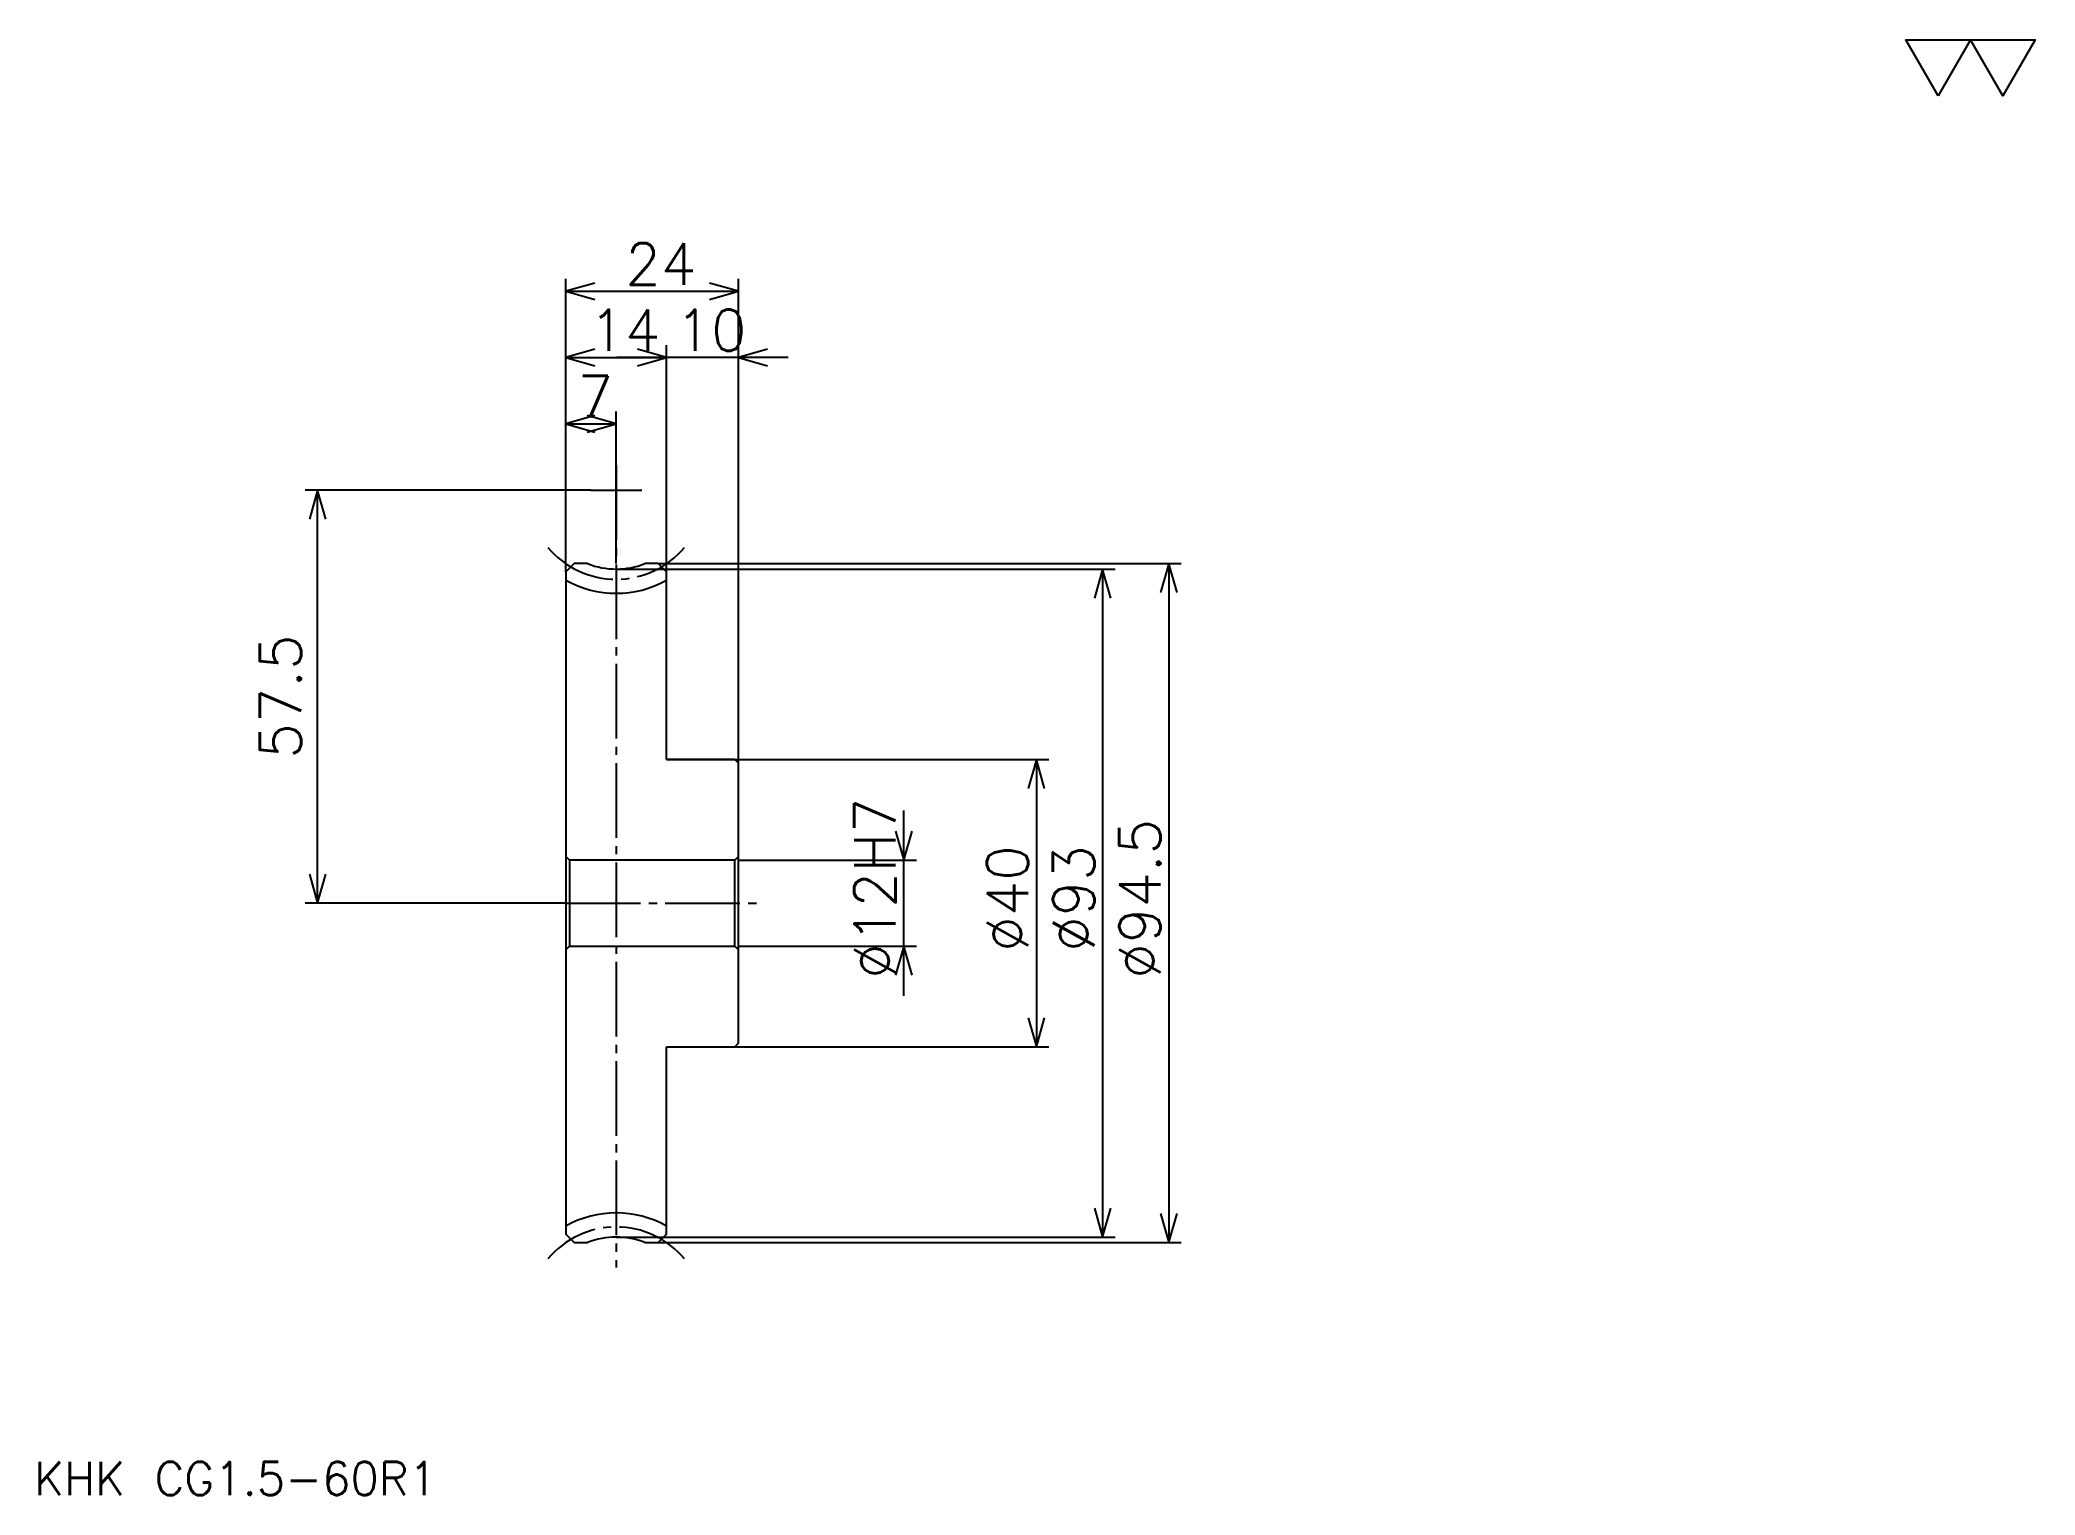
# Model space of a CAD drawing. Extents: x 12 to 290, y 13 to 215.
import ezdxf

# ---------------------------------------------------------------- set-up
doc = ezdxf.new("R2010")
doc.units = 0
doc.linetypes.add('DASHDOT', pattern=[13.829268, 10.371951, -1.152439, 1.152439, -1.152439])
doc.layers.get('0').update_dxf_attribs({"linetype": 'CONTINUOUS'})
doc.layers.add('DASHDOT', color=6, linetype='DASHDOT')
doc.styles.add('KANJI', font='TXT', dxfattribs={"bigfont": 'BIGFONT'})

msp = doc.modelspace()

# ---------------------------------------------------------------- linework, layer by layer
at = {"color": 5}
for p, q in [((85.548775, 142.326233), (85.548775, 181.963425)), ((109.548775, 142.326233), (109.548775, 181.963425)), ((85.548775, 180.234772), (109.548775, 180.234772)), ((99.548775, 142.326233), (99.548775, 172.743912)), ((85.548775, 171.015259), (99.548775, 171.015259)), ((116.463409, 171.015259), (92.63414, 171.015259)), ((85.548775, 161.795746), (92.548775, 161.795746)), ((92.548775, 142.326233), (92.548775, 163.524399)), ((89.006088, 152.576233), (49.246944, 152.576233)), ((50.975605, 95.076225), (50.975605, 152.576233)), ((85.548775, 141.173782), (85.548775, 142.326233)), ((98.396332, 142.326233), (109.548775, 142.326233)), ((99.548775, 141.173782), (99.548775, 142.326233)), ((109.548775, 142.326233), (171.204269, 142.326233)), ((109.548775, 114.576225), (109.548775, 142.326233)), ((169.475616, 142.326233), (169.475616, 47.826225)), ((92.548775, 141.576233), (109.548775, 141.576233)), ((109.548775, 141.576233), (161.984756, 141.576233)), ((160.256104, 141.576233), (160.256104, 48.576225)), ((99.548775, 115.076225), (109.548775, 115.076225)), ((109.548775, 115.076225), (152.765244, 115.076225)), ((151.036591, 115.076225), (151.036591, 75.076225)), ((132.597565, 82.161591), (132.597565, 107.99086)), ((109.548775, 101.076225), (134.326218, 101.076225)), ((85.548775, 95.076225), (49.246948, 95.076225)), ((109.548775, 89.076225), (134.326218, 89.076225)), ((99.548775, 75.076225), (109.548775, 75.076225)), ((109.548775, 75.076225), (152.765244, 75.076225)), ((92.548775, 48.576225), (109.548775, 48.576225)), ((98.396332, 47.826225), (109.548775, 47.826225)), ((109.548775, 48.576225), (161.984756, 48.576225)), ((109.548775, 47.826225), (171.204269, 47.826225))]:
    msp.add_line(p, q, dxfattribs=at)
at = {"color": 4}
for p, q in [((109.548775, 101.576225), (109.048775, 101.076225)), ((85.548775, 88.576225), (86.048775, 89.076225)), ((109.548775, 88.576225), (109.048775, 89.076225))]:
    msp.add_line(p, q, dxfattribs=at)
at = {"color": 7}
msp.add_lwpolyline([(276.585358, 207.439026), (272.090851, 215.229507), (290.068909, 215.229507), (285.574371, 207.439026), (281.079865, 215.229507), (276.585358, 207.439026)], dxfattribs=at)
at = {"color": 5}
for points in [[(89.582314, 181.387207), (85.548775, 180.234772), (89.582314, 179.082336)], [(105.515236, 179.082336), (109.548775, 180.234772), (105.515236, 181.387207)], [(89.582314, 172.167694), (85.548775, 171.015259), (89.582314, 169.862823)], [(95.515236, 169.862823), (99.548775, 171.015259), (95.515236, 172.167694)], [(95.515236, 169.862823), (99.548775, 171.015259), (95.515236, 172.167694)], [(113.582314, 172.167694), (109.548775, 171.015259), (113.582314, 169.862823)], [(89.582314, 162.948181), (85.548775, 161.795746), (89.582314, 160.643311)], [(88.515236, 160.643311), (92.548775, 161.795746), (88.515236, 162.948181)], [(52.128044, 148.542694), (50.975605, 152.576233), (49.823166, 148.542694)], [(170.628052, 138.292694), (169.475616, 142.326233), (168.323181, 138.292694)], [(161.408539, 137.542694), (160.256104, 141.576233), (159.103668, 137.542694)], [(152.189026, 111.042686), (151.036591, 115.076225), (149.884155, 111.042686)], [(131.445114, 105.109764), (132.597565, 101.076225), (133.75, 105.109764)], [(49.823166, 99.109764), (50.975605, 95.076225), (52.128044, 99.109764)], [(133.75, 85.042686), (132.597565, 89.076225), (131.445114, 85.042686)], [(149.884155, 79.109764), (151.036591, 75.076225), (152.189026, 79.109764)], [(159.103668, 52.60976), (160.256104, 48.576225), (161.408539, 52.60976)], [(168.323181, 51.85976), (169.475616, 47.826225), (170.628052, 51.85976)]]:
    msp.add_lwpolyline(points, dxfattribs=at)
at = {"color": 4}
for points in [[(88.556595, 142.326233), (86.70121, 142.326233), (85.548775, 141.173782), (85.548775, 88.576225)], [(99.548775, 115.076225), (99.548775, 141.173782), (98.396332, 142.326233), (96.540955, 142.326233)], [(99.548775, 75.076225), (109.048775, 75.076225), (109.548775, 75.576225), (109.548775, 114.576225), (109.048775, 115.076225), (99.548775, 115.076225)], [(85.548775, 101.576225), (86.048775, 101.076225), (86.048775, 89.076225), (109.048775, 89.076225), (109.048775, 101.076225), (86.048775, 101.076225)], [(85.548775, 88.576225), (85.548775, 48.978664), (86.70121, 47.826225), (88.556595, 47.826225)], [(96.540955, 47.826225), (98.396332, 47.826225), (99.548775, 48.978664), (99.548775, 75.076225)]]:
    msp.add_lwpolyline(points, dxfattribs=at)
for centre, radius, start, end in [((92.548775, 152.576233), 11, 248.72003407, 291.27996593), ((92.548775, 152.576233), 14.375, 240.85925873, 299.14074127), ((92.548775, 37.576225), 14.375, 60.85925873, 119.14074127), ((92.548775, 37.576225), 11, 68.72003407, 111.27996593)]:
    msp.add_arc(centre, radius, start, end, dxfattribs=at)
at = {"layer": 'DASHDOT', "color": 7}
for p, q in [((92.548775, 156.033539), (92.548775, 44.368908)), ((89.006088, 152.576233), (96.091461, 152.576233)), ((85.548775, 95.076225), (113.006088, 95.076225))]:
    msp.add_line(p, q, dxfattribs=at)
for centre, start, end in [((92.548775, 152.576233), 219.99999848, 320.00000553), ((92.548775, 37.576225), 39.99999447, 140.00000152)]:
    msp.add_arc(centre, 12.42, start, end, dxfattribs=at)

# ---------------------------------------------------------------- texts
at = {"color": 7, "style": 'KANJI'}
for s, height, p in [('24', 5.762195, (93.803345, 181.156708)), ('14', 5.762195, (88.803345, 171.937195)), ('10', 5.762195, (100.803345, 171.937195)), ('7', 5.762195, (87.176064, 162.717682)), ('KHK CG1.5-60R1', 4.609756, (11.52439, 12.676829))]:
    msp.add_text(s, height=height, dxfattribs=at).set_placement(p)
for s, p in [('57.5', (48.670727, 115.18293)), ('%%c12H7', (131.445114, 84.560219)), ('%%c94.5', (168.323181, 84.560219)), ('%%c40', (149.884155, 88.305649)), ('%%c93', (159.103668, 88.305649))]:
    msp.add_text(s, height=5.762195, rotation=90, dxfattribs=at).set_placement(p)

doc.saveas('drawing.dxf')
